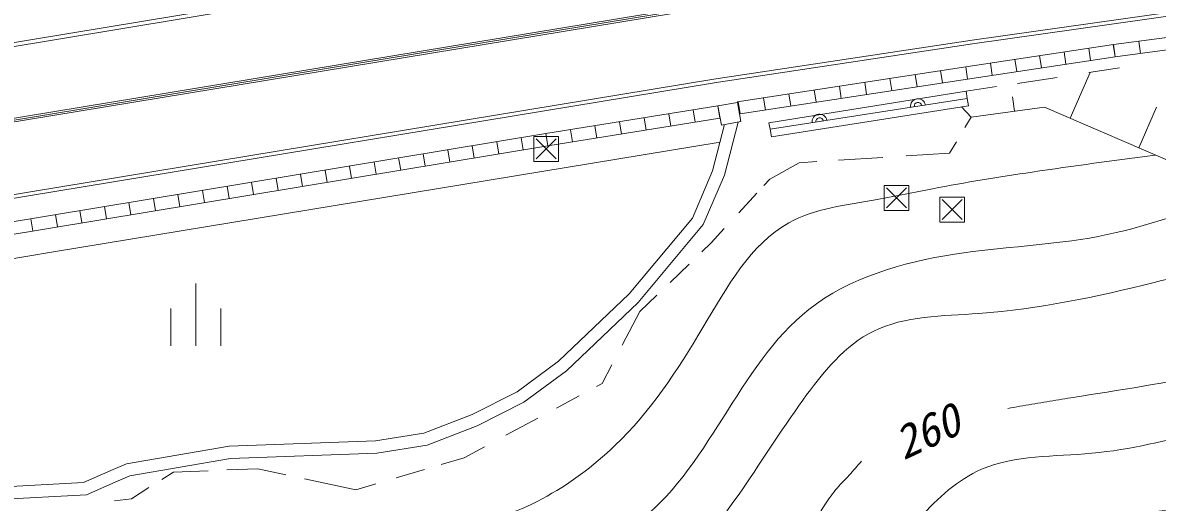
# Model space of a CAD drawing. Units: millimetres, scale not verified. Extents: x 40000 to 680000, y 20000 to 380000.
# Drawn here: x 508840 to 554424, y 287578 to 306844 of the extents above; entities that cross this region are included whole.
import ezdxf
from ezdxf.enums import TextEntityAlignment as Align

# ---------------------------------------------------------------- set-up
doc = ezdxf.new("R2010")
doc.units = ezdxf.units.MM
doc.header["$LTSCALE"] = 1000
for name, color, linetype, lineweight in [('M-BGD-HTXT', 30, 'Continuous', 13), ('M-BGD-RSTR', 2, 'Continuous', 13), ('M-TTL-FRAM', 7, 'Continuous', 13), ('M-TTL-LINE', 7, 'Continuous', 50), ('M-TTL-TXT', 7, 'Continuous', 13)]:
    doc.layers.add(name, color=color, linetype=linetype, lineweight=lineweight)
doc.styles.add('ＭＳ ゴシック', font='')
doc.styles.get('ＭＳ ゴシック').set_extended_font_data('MS Gothic')

msp = doc.modelspace()

# ---------------------------------------------------------------- linework, layer by layer
at = {"layer": 'M-BGD-HTXT'}
for p, q in [((530372, 302275), (529372, 302275)), ((529372, 302275), (529372, 301275)), ((529372, 302275), (529372, 301275)), ((530372, 302275), (529372, 302275)), ((530372, 301275), (530372, 302275)), ((530372, 301275), (530372, 302275)), ((530272, 302175), (529472, 301375)), ((529472, 302175), (530272, 301375)), ((529472, 302175), (530272, 301375)), ((530272, 302175), (529472, 301375)), ((529372, 301275), (530372, 301275)), ((529372, 301275), (530372, 301275)), ((544444, 300306), (543444, 300306)), ((543444, 300306), (543444, 299306)), ((543444, 300306), (543444, 299306)), ((544444, 300306), (543444, 300306)), ((544344, 300206), (543544, 299406)), ((543544, 300206), (544344, 299406)), ((543544, 300206), (544344, 299406)), ((544344, 300206), (543544, 299406)), ((544444, 299306), (544444, 300306)), ((544444, 299306), (544444, 300306)), ((546681, 299837), (545681, 299837)), ((545681, 299837), (545681, 298837)), ((545681, 299837), (545681, 298837)), ((546681, 299837), (545681, 299837)), ((546581, 299737), (545781, 298937)), ((545781, 299737), (546581, 298937)), ((545781, 299737), (546581, 298937)), ((546581, 299737), (545781, 298937)), ((546681, 298837), (546681, 299837)), ((546681, 298837), (546681, 299837)), ((543444, 299306), (544444, 299306)), ((543444, 299306), (544444, 299306)), ((545681, 298837), (546681, 298837)), ((545681, 298837), (546681, 298837))]:
    msp.add_line(p, q, dxfattribs=at)
at = {"layer": 'M-BGD-RSTR'}
for p, q in [((522501, 305240), (536113, 307488)), ((502161, 301890), (522501, 305240))]:
    msp.add_line(p, q, dxfattribs=at)
at = {"layer": 'M-TTL-FRAM'}
for p, q in [((452113, 296684), (535590, 310541)), ((452137, 296536), (535614, 310393)), ((481265, 298525), (536065, 307555)), ((481289, 298377), (536089, 307407)), ((546982, 306143), (557461, 307629)), ((547004, 305995), (557481, 307480)), ((552660, 305969), (561556, 307154)), ((552730, 305474), (561592, 306655)), ((536605, 304575), (546982, 306143)), ((536627, 304427), (547004, 305995)), ((546728, 305077), (552660, 305969)), ((546728, 305077), (552660, 305969)), ((552656, 305968), (552730, 305474)), ((552656, 305968), (552730, 305474)), ((552664, 305969), (552730, 305474)), ((552664, 305969), (552730, 305474)), ((553680, 306105), (553746, 305609)), ((553680, 306105), (553746, 305609)), ((546803, 304582), (552730, 305474)), ((546803, 304582), (552730, 305474)), ((549692, 305522), (549767, 305028)), ((549692, 305522), (549767, 305028)), ((550680, 305671), (550755, 305177)), ((550680, 305671), (550755, 305177)), ((551668, 305820), (551743, 305325)), ((551668, 305820), (551743, 305325)), ((537551, 303668), (546728, 305077)), ((537551, 303668), (546728, 305077)), ((546727, 305076), (546803, 304582)), ((546727, 305076), (546803, 304582)), ((546729, 305077), (546803, 304582)), ((546729, 305077), (546803, 304582)), ((547717, 305225), (547791, 304731)), ((547717, 305225), (547791, 304731)), ((548705, 305374), (548779, 304879)), ((548705, 305374), (548779, 304879)), ((551671, 304840), (552904, 305027)), ((551671, 304840), (552904, 305027)), ((453047, 290815), (536605, 304575)), ((537666, 303180), (546803, 304582)), ((537666, 303180), (546803, 304582)), ((543682, 304609), (543758, 304115)), ((543682, 304609), (543758, 304115)), ((544697, 304765), (544773, 304271)), ((544697, 304765), (544773, 304271)), ((545712, 304921), (545788, 304426)), ((545712, 304921), (545788, 304426)), ((548813, 304405), (550398, 304646)), ((548813, 304405), (550398, 304646)), ((551722, 304848), (550924, 303003)), ((453072, 290667), (536629, 304427)), ((538813, 302826), (546747, 304091)), ((538813, 302826), (546747, 304091)), ((540636, 304142), (540712, 303648)), ((540636, 304142), (540712, 303648)), ((541651, 304298), (541727, 303803)), ((541651, 304298), (541727, 303803)), ((542667, 304453), (542742, 303959)), ((542667, 304453), (542742, 303959)), ((546747, 304091), (547968, 304277)), ((546747, 304091), (547968, 304277)), ((546747, 304091), (546787, 303802)), ((546747, 304091), (546787, 303802)), ((537555, 303644), (536769, 303499)), ((537555, 303644), (536769, 303499)), ((537698, 302874), (537555, 303644)), ((537698, 302874), (537555, 303644)), ((537590, 303674), (537666, 303180)), ((537590, 303674), (537666, 303180)), ((538606, 303830), (538681, 303336)), ((538606, 303830), (538681, 303336)), ((538873, 302561), (546787, 303802)), ((546787, 303802), (538873, 302561)), ((546787, 303802), (538873, 302561)), ((538873, 302561), (546787, 303802)), ((539621, 303986), (539697, 303492)), ((539621, 303986), (539697, 303492)), ((546787, 303802), (546834, 303506)), ((546787, 303802), (546834, 303506)), ((548610, 303861), (548690, 303284)), ((529857, 302387), (536769, 303499)), ((529857, 302387), (536769, 303499)), ((534794, 303181), (534873, 302687)), ((534794, 303181), (534873, 302687)), ((535781, 303340), (535861, 302846)), ((535781, 303340), (535861, 302846)), ((536769, 303499), (536911, 302729)), ((536769, 303499), (536848, 303005)), ((536769, 303499), (536848, 303005)), ((536769, 303499), (536911, 302729)), ((546834, 303506), (538920, 302265)), ((546834, 303506), (538920, 302265)), ((546553, 303468), (546944, 303043)), ((546553, 303468), (546944, 303043)), ((546944, 303043), (549892, 303450)), ((546944, 303043), (549892, 303450)), ((549892, 303450), (561057, 298623)), ((549892, 303450), (561057, 298623)), ((554388, 303455), (553678, 301813)), ((529936, 301893), (536848, 303005)), ((529936, 301893), (536848, 303005)), ((531832, 302704), (531911, 302211)), ((531832, 302704), (531911, 302211)), ((532819, 302863), (532898, 302370)), ((532819, 302863), (532898, 302370)), ((533806, 303022), (533886, 302529)), ((533806, 303022), (533886, 302529)), ((536560, 300887), (537040, 302753)), ((536560, 300887), (537040, 302753)), ((536911, 302729), (537698, 302874)), ((536911, 302729), (537698, 302874)), ((537034, 300726), (537582, 302853)), ((537034, 300726), (537582, 302853)), ((538873, 302561), (538813, 302826)), ((538873, 302561), (538813, 302826)), ((546944, 303043), (546695, 302630)), ((546944, 303043), (546695, 302630)), ((497344, 297020), (529857, 302387)), ((497344, 297020), (529857, 302387)), ((528871, 302224), (528953, 301731)), ((528871, 302224), (528953, 301731)), ((529857, 302387), (529938, 301893)), ((529857, 302387), (529936, 301893)), ((529857, 302387), (529936, 301893)), ((529857, 302387), (529938, 301893)), ((530844, 302545), (530924, 302052)), ((530844, 302545), (530924, 302052)), ((538920, 302265), (538873, 302561)), ((538920, 302265), (538873, 302561)), ((497425, 296526), (529938, 301893)), ((497425, 296526), (529938, 301893)), ((510084, 297640), (536857, 302044)), ((526901, 301899), (526982, 301405)), ((526901, 301899), (526982, 301405)), ((527886, 302061), (527968, 301568)), ((527886, 302061), (527968, 301568)), ((546351, 302061), (546074, 301603)), ((546351, 302061), (546074, 301603)), ((523945, 301411), (524027, 300917)), ((523945, 301411), (524027, 300917)), ((524931, 301573), (525012, 301080)), ((524931, 301573), (525012, 301080)), ((525916, 301736), (525997, 301243)), ((525916, 301736), (525997, 301243)), ((543397, 301433), (541621, 301320)), ((543397, 301433), (541621, 301320)), ((546074, 301603), (544332, 301492)), ((546074, 301603), (544332, 301492)), ((520990, 300923), (521071, 300430)), ((520990, 300923), (521071, 300430)), ((521975, 301085), (522056, 300592)), ((521975, 301085), (522056, 300592)), ((522960, 301248), (523042, 300755)), ((522960, 301248), (523042, 300755)), ((535750, 298998), (536560, 300887)), ((535750, 298998), (536560, 300887)), ((540037, 301219), (538852, 300560)), ((540037, 301219), (538852, 300560)), ((540742, 301264), (540037, 301219)), ((540742, 301264), (540037, 301219)), ((518034, 300435), (518115, 299942)), ((518034, 300435), (518115, 299942)), ((519019, 300598), (519101, 300104)), ((519019, 300598), (519101, 300104)), ((520004, 300760), (520086, 300267)), ((520004, 300760), (520086, 300267)), ((536180, 298734), (537034, 300726)), ((536180, 298734), (537034, 300726)), ((538852, 300560), (538621, 300309)), ((538852, 300560), (538621, 300309)), ((515078, 299947), (515160, 299454)), ((515078, 299947), (515160, 299454)), ((516063, 300110), (516145, 299616)), ((516063, 300110), (516145, 299616)), ((517049, 300272), (517130, 299779)), ((517049, 300272), (517130, 299779)), ((538338, 300001), (537613, 299213)), ((538338, 300001), (537613, 299213)), ((513108, 299622), (513189, 299128)), ((513108, 299622), (513189, 299128)), ((514093, 299784), (514174, 299291)), ((514093, 299784), (514174, 299291)), ((510152, 299134), (510234, 298641)), ((510152, 299134), (510234, 298641)), ((511137, 299297), (511219, 298803)), ((511137, 299297), (511219, 298803)), ((512123, 299459), (512204, 298966)), ((512123, 299459), (512204, 298966)), ((509167, 298971), (509248, 298478)), ((509167, 298971), (509248, 298478)), ((533199, 295952), (535750, 298998)), ((533199, 295952), (535750, 298998)), ((533565, 295610), (536180, 298734)), ((533565, 295610), (536180, 298734)), ((537024, 298573), (536501, 298004)), ((537024, 298573), (536501, 298004)), ((536501, 298004), (536128, 297644)), ((536501, 298004), (536128, 297644)), ((476488, 292043), (510084, 297640)), ((535612, 297147), (534852, 296414)), ((535612, 297147), (534852, 296414)), ((515797, 296364), (515797, 293864)), ((530368, 293245), (533199, 295952)), ((530368, 293245), (533199, 295952)), ((534318, 295900), (533638, 295245)), ((534318, 295900), (533638, 295245)), ((530691, 292862), (533565, 295610)), ((530691, 292862), (533565, 295610)), ((514797, 295364), (514797, 293864)), ((516797, 293864), (516797, 295364)), ((533638, 295245), (532929, 293894)), ((533638, 295245), (532929, 293894)), ((528712, 292022), (530368, 293245)), ((528712, 292022), (530368, 293245)), ((532513, 293101), (532119, 292351)), ((532513, 293101), (532119, 292351)), ((528975, 291595), (530691, 292862)), ((528975, 291595), (530691, 292862)), ((532119, 292351), (531898, 292232)), ((532119, 292351), (531898, 292232)), ((526902, 291106), (528712, 292022)), ((526902, 291106), (528712, 292022)), ((531203, 291858), (530282, 291363)), ((531203, 291858), (530282, 291363)), ((527105, 290648), (528975, 291595)), ((527105, 290648), (528975, 291595)), ((524957, 290358), (526902, 291106)), ((524957, 290358), (526902, 291106)), ((529537, 290963), (528253, 290273)), ((529537, 290963), (528253, 290273)), ((525087, 289873), (527105, 290648)), ((525087, 289873), (527105, 290648)), ((517134, 289836), (523014, 290053)), ((517134, 289836), (523014, 290053)), ((523014, 290053), (524957, 290358)), ((523014, 290053), (524957, 290358)), ((513006, 289122), (517134, 289836)), ((513006, 289122), (517134, 289836)), ((517186, 289337), (523062, 289554)), ((517186, 289337), (523062, 289554)), ((523062, 289554), (525087, 289873)), ((523062, 289554), (525087, 289873)), ((527395, 289811), (526572, 289369)), ((527395, 289811), (526572, 289369)), ((512480, 288892), (513006, 289122)), ((512480, 288892), (513006, 289122)), ((513151, 288640), (517186, 289337)), ((513151, 288640), (517186, 289337)), ((526572, 289369), (525657, 289097)), ((526572, 289369), (525657, 289097)), ((512480, 288892), (511289, 288371)), ((512480, 288892), (511289, 288371)), ((512680, 288434), (513151, 288640)), ((512680, 288434), (513151, 288640)), ((514895, 288790), (514437, 288500)), ((514895, 288790), (514437, 288500)), ((516294, 288847), (514895, 288790)), ((516294, 288847), (514895, 288790)), ((518293, 288928), (517044, 288877)), ((518293, 288928), (517044, 288877)), ((519412, 288685), (518293, 288928)), ((519412, 288685), (518293, 288928)), ((524981, 288896), (523851, 288559)), ((524981, 288896), (523851, 288559)), ((511289, 288371), (507171, 288149)), ((511289, 288371), (507171, 288149)), ((512680, 288434), (511406, 287877)), ((512680, 288434), (511406, 287877)), ((513911, 288168), (513209, 287724)), ((513911, 288168), (513209, 287724)), ((522224, 288075), (520165, 288522)), ((522224, 288075), (520165, 288522)), ((523026, 288314), (522224, 288075)), ((523026, 288314), (522224, 288075)), ((511406, 287877), (507128, 287646)), ((511406, 287877), (507128, 287646)), ((513209, 287724), (512530, 287635)), ((513209, 287724), (512530, 287635))]:
    msp.add_line(p, q, dxfattribs=at)
for centre, radius in [((544809, 303492), 300), ((544809, 303492), 300), ((544809, 303492), 150), ((544809, 303492), 150), ((540852, 302872), 300), ((540852, 302872), 300), ((540852, 302872), 150), ((540852, 302872), 150)]:
    msp.add_arc(centre, radius, 8.9134, 188.9134, dxfattribs=at)
at = {"layer": 'M-TTL-LINE', "lineweight": 13}
for points, knots in [([(548419, 291347), (548740, 291405), (549061, 291463), (549383, 291518), (549704, 291574), (550026, 291627), (550348, 291679), (550670, 291731), (550992, 291782), (551315, 291833), (553248, 292139), (555187, 292437), (557093, 292877), (558904, 293295), (560686, 293841), (562467, 294386)], [0, 0, 0, 0, 1, 1, 1, 2, 2, 2, 3, 3, 3, 4, 4, 4, 5, 5, 5, 5]), ([(459200, 264070), (458858, 265711), (458516, 267352), (458207, 268940), (457847, 270786), (457532, 272562), (457544, 274677), (457550, 275577), (457614, 276539), (457941, 277101), (459077, 279058), (463383, 276189), (466439, 276222), (468721, 276246), (470306, 277889), (472166, 279036), (474404, 280416), (477040, 281078), (479597, 280971), (481984, 280871), (484302, 280102), (486679, 279870), (488232, 279718), (489810, 279796), (491355, 279656), (494819, 279342), (498114, 277935), (501538, 277113), (503790, 276572), (506098, 276284), (508388, 276248), (511786, 276195), (515143, 276696), (518611, 276901), (523827, 277210), (529292, 276848), (533844, 279208), (535720, 280181), (537442, 281616), (538651, 283359), (539551, 284654), (540168, 286119), (541034, 287437), (541179, 287657), (541331, 287874), (541500, 288076), (541671, 288280), (541859, 288470), (542041, 288666), (542213, 288852), (542379, 289044), (542545, 289236)], [0, 0, 0, 0, 1, 1, 1, 2, 2, 2, 3, 3, 3, 4, 4, 4, 5, 5, 5, 6, 6, 6, 7, 7, 7, 8, 8, 8, 9, 9, 9, 10, 10, 10, 11, 11, 11, 12, 12, 12, 13, 13, 13, 14, 14, 14, 15, 15, 15, 16, 16, 16, 17, 17, 17, 17])]:
    msp.add_open_spline(points, degree=3, knots=knots, dxfattribs=at)
at = {"layer": 'M-TTL-TXT'}
for points, knots in [([(467225, 287277), (468395, 287699), (469566, 288121), (470765, 288465), (472559, 288980), (474416, 289322), (476275, 289379), (477889, 289429), (479504, 289264), (481114, 289057), (483835, 288708), (486543, 288238), (489289, 288498), (490941, 288654), (492608, 289074), (494203, 288895), (495831, 288713), (497384, 287907), (498961, 287265), (501290, 286317), (503669, 285725), (506137, 285344), (507986, 285059), (509885, 284892), (511699, 285209), (512787, 285400), (513843, 285764), (514917, 286086), (516442, 286543), (518000, 286916), (519575, 286945), (521819, 286985), (524097, 286328), (526312, 286599), (528649, 286886), (530915, 288204), (532636, 289859), (534065, 291233), (535118, 292838), (536164, 294594), (537129, 296214), (538088, 297963), (539620, 298805), (540651, 299373), (541941, 299529), (543166, 299743), (543924, 299876), (544657, 300031), (545397, 300174), (546717, 300429), (548057, 300645), (549398, 300844), (551046, 301089), (552694, 301308), (554341, 301526)], [0, 0, 0, 0, 1, 1, 1, 2, 2, 2, 3, 3, 3, 4, 4, 4, 5, 5, 5, 6, 6, 6, 7, 7, 7, 8, 8, 8, 9, 9, 9, 10, 10, 10, 11, 11, 11, 12, 12, 12, 13, 13, 13, 14, 14, 14, 15, 15, 15, 16, 16, 16, 17, 17, 17, 18, 18, 18, 18]), ([(452991, 265934), (452759, 268376), (452527, 270817), (452208, 273243), (451958, 275144), (451655, 277035), (451974, 278997), (452095, 279741), (452305, 280496), (452672, 281068), (454024, 283174), (457501, 282797), (460582, 282561), (463165, 282362), (465471, 282261), (467262, 283518), (468323, 284262), (469203, 285481), (470352, 286049), (471669, 286699), (473338, 286494), (474887, 286666), (475704, 286756), (476488, 286952), (477277, 287003), (479028, 287116), (480807, 286517), (482591, 286326), (484485, 286123), (486384, 286381), (488281, 286377), (489753, 286375), (491224, 286215), (492680, 285956), (497472, 285105), (502100, 283189), (506892, 282847), (510134, 282616), (513451, 283105), (516717, 283446), (520572, 283847), (524355, 284042), (528254, 284808), (530110, 285173), (531992, 285667), (533448, 286707), (536368, 288794), (537573, 293077), (540428, 295326), (542038, 296596), (544174, 297217), (546280, 297545), (548236, 297849), (550166, 297899), (552049, 298259), (553996, 298631), (555892, 299333), (557789, 300036)], [0, 0, 0, 0, 1, 1, 1, 2, 2, 2, 3, 3, 3, 4, 4, 4, 5, 5, 5, 6, 6, 6, 7, 7, 7, 8, 8, 8, 9, 9, 9, 10, 10, 10, 11, 11, 11, 12, 12, 12, 13, 13, 13, 14, 14, 14, 15, 15, 15, 16, 16, 16, 17, 17, 17, 18, 18, 18, 19, 19, 19, 19]), ([(455781, 265487), (455364, 268353), (454947, 271219), (454751, 274895), (454645, 276889), (454604, 279122), (455554, 279965), (456836, 281104), (459924, 279712), (462472, 279555), (464711, 279417), (466534, 280235), (468334, 281213), (469906, 282068), (471460, 283045), (473122, 283534), (476027, 284388), (479257, 283749), (482423, 283419), (486351, 283008), (490179, 283072), (493872, 281979), (497092, 281025), (500210, 279192), (503462, 278939), (506291, 278719), (509221, 279694), (512131, 280130), (516600, 280799), (521018, 280195), (525553, 280829), (528874, 281294), (532257, 282422), (534685, 284502), (536915, 286414), (538339, 289129), (540183, 291682), (540993, 292805), (541885, 293897), (543030, 294459), (544263, 295066), (545790, 295058), (547257, 295164), (549705, 295342), (551988, 295837), (554297, 296410), (554683, 296506), (555069, 296604), (555456, 296695), (555843, 296785), (556232, 296869), (556621, 296952), (557766, 297196), (558913, 297438), (560060, 297679)], [0, 0, 0, 0, 1, 1, 1, 2, 2, 2, 3, 3, 3, 4, 4, 4, 5, 5, 5, 6, 6, 6, 7, 7, 7, 8, 8, 8, 9, 9, 9, 10, 10, 10, 11, 11, 11, 12, 12, 12, 13, 13, 13, 14, 14, 14, 15, 15, 15, 16, 16, 16, 17, 17, 17, 18, 18, 18, 18]), ([(542046, 282449), (542877, 284019), (543708, 285589), (544896, 286955), (545597, 287760), (546422, 288495), (547365, 288903), (548708, 289485), (550289, 289405), (551797, 289547), (553354, 289693), (554834, 290074), (556335, 290416), (556585, 290473), (556836, 290529), (557084, 290593), (557334, 290657), (557580, 290730), (557828, 290799), (559411, 291242), (561030, 291536), (562650, 291830)], [0, 0, 0, 0, 1, 1, 1, 2, 2, 2, 3, 3, 3, 4, 4, 4, 5, 5, 5, 6, 6, 6, 7, 7, 7, 7]), ([(546121, 282399), (546658, 283856), (547196, 285313), (548262, 286098), (549367, 286912), (551041, 287004), (552582, 287092), (553972, 287172), (555255, 287249), (556562, 287484), (556780, 287523), (556999, 287567), (557219, 287606), (557438, 287644), (557658, 287678), (557878, 287714), (559561, 287996), (561209, 288459), (562857, 288922)], [0, 0, 0, 0, 1, 1, 1, 2, 2, 2, 3, 3, 3, 4, 4, 4, 5, 5, 5, 6, 6, 6, 6])]:
    msp.add_open_spline(points, degree=3, knots=knots, dxfattribs=at)

# ---------------------------------------------------------------- texts
at = {"layer": 'M-TTL-LINE', "style": 'ＭＳ ゴシック', "oblique": 15}
msp.add_text('260', height=1320, rotation=25.021, dxfattribs=at).set_placement((543948, 289854), align=Align.MIDDLE_LEFT)

doc.saveas('drawing.dxf')
